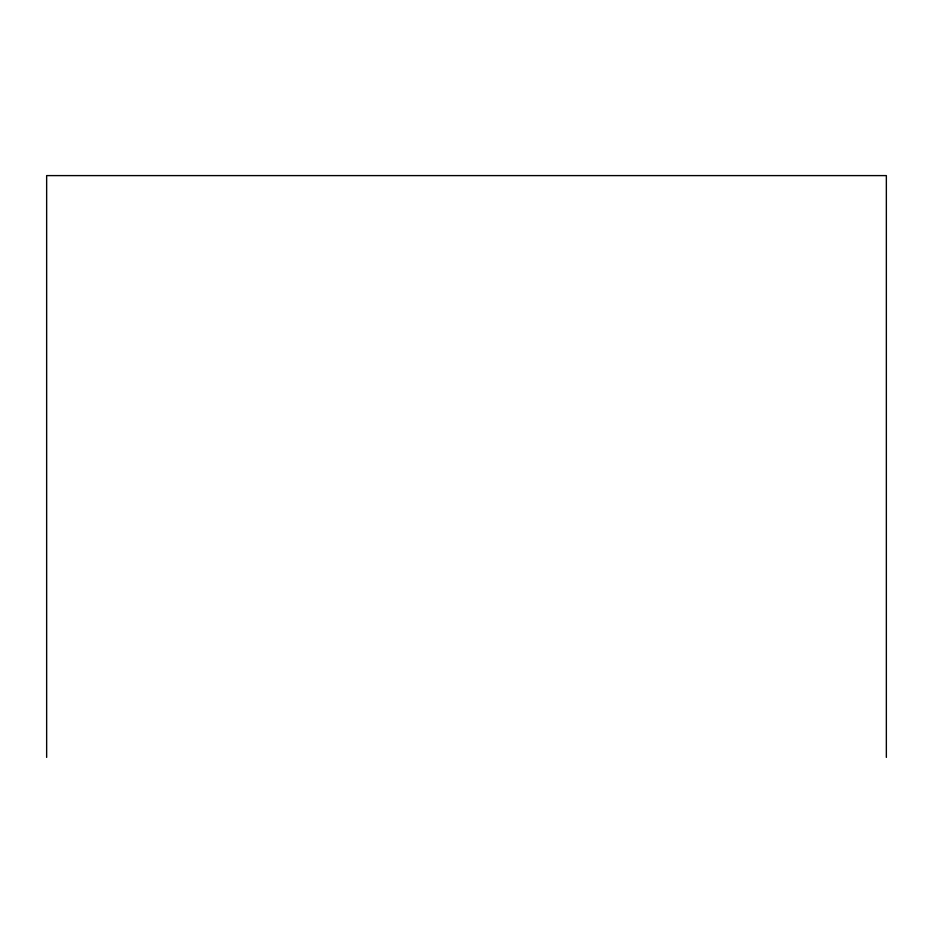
<?xml version="1.0" encoding="UTF-8"?>
<svg xmlns="http://www.w3.org/2000/svg" width="933" height="933" viewBox="0 0 933 933"><rect width="100%" height="100%" fill="white"/><g stroke="black" fill="none" stroke-linecap="round" stroke-linejoin="round"><path stroke-width="1.4" d="M886.35 757.398L886.35 175.602L46.65 175.602L46.65 757.398"/></g></svg>
